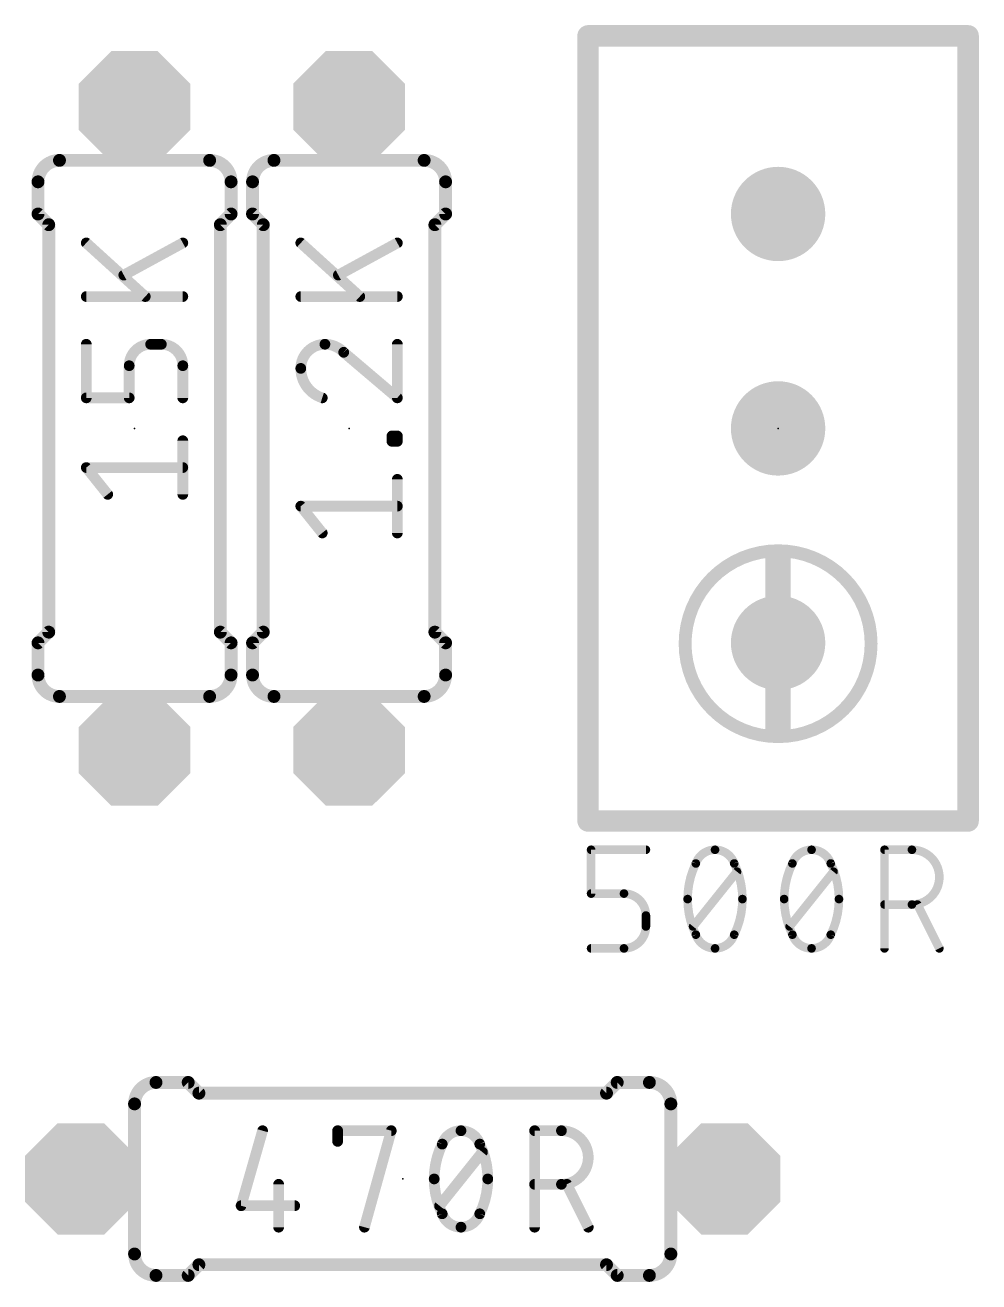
# Model space of a CAD drawing. Extents: x -0.1 to 59.2, y 0 to 90.2.
# Drawn here: x 34.9 to 46.19, y 53.39 to 68.28 of the extents above; entities that cross this region are included whole.
import ezdxf

# ---------------------------------------------------------------- set-up
doc = ezdxf.new("R2010")
doc.units = 0
for name, color, linetype in [('17', 110, 'CONTINUOUS'), ('21', 253, 'CONTINUOUS'), ('23', 53, 'CONTINUOUS'), ('27', 253, 'CONTINUOUS'), ('51', 253, 'CONTINUOUS')]:
    doc.layers.add(name, color=color, linetype=linetype)

# ---------------------------------------------------------------- blocks, each defined once
blk = doc.blocks.new('RECT')
blk.add_solid([(-0.5, -0.5), (0.5, -0.5), (-0.5, 0.5), (0.5, 0.5)])
blk = doc.blocks.new('ROUNDP')
at = {"const_width": 0.5}
blk.add_lwpolyline([(0, -0.25, 1), (0, 0.25, 1), (0, -0.25)], format="xyb", dxfattribs=at)
blk = doc.blocks.new('OCTAGONP')
at = {"const_width": 0.5}
blk.add_lwpolyline([(-0.25, -0.1036), (-0.25, 0.1036), (-0.1036, 0.25), (0.1036, 0.25), (0.25, 0.1036), (0.25, -0.1036), (0.1036, -0.25), (-0.1036, -0.25), (-0.25, -0.1036), (-0.25, 0.1036)], dxfattribs=at)

msp = doc.modelspace()

# ---------------------------------------------------------------- linework, layer by layer
at = {"layer": '21'}
for points, const_width in [([(41.565, 68.15), (46.065, 68.15)], 0.254), ([(41.565, 58.85), (41.565, 68.15)], 0.254), ([(46.065, 68.15), (46.065, 58.85)], 0.254), ([(35.052, 66.421), (35.052, 66.04)], 0.1524), ([(37.338, 66.421), (37.338, 66.04)], 0.1524), ([(37.592, 66.421), (37.592, 66.04)], 0.1524), ([(39.878, 66.421), (39.878, 66.04)], 0.1524), ([(35.179, 65.913), (35.052, 66.04)], 0.1524), ([(37.211, 65.913), (37.338, 66.04)], 0.1524), ([(37.719, 65.913), (37.592, 66.04)], 0.1524), ([(39.751, 65.913), (39.878, 66.04)], 0.1524), ([(35.179, 61.087), (35.179, 65.913)], 0.1524), ([(37.211, 61.087), (37.211, 65.913)], 0.1524), ([(37.719, 61.087), (37.719, 65.913)], 0.1524), ([(39.751, 61.087), (39.751, 65.913)], 0.1524), ([(35.179, 61.087), (35.052, 60.96)], 0.1524), ([(35.052, 60.579), (35.052, 60.96)], 0.1524), ([(37.211, 61.087), (37.338, 60.96)], 0.1524), ([(37.338, 60.579), (37.338, 60.96)], 0.1524), ([(37.719, 61.087), (37.592, 60.96)], 0.1524), ([(37.592, 60.579), (37.592, 60.96)], 0.1524), ([(39.751, 61.087), (39.878, 60.96)], 0.1524), ([(39.878, 60.579), (39.878, 60.96)], 0.1524), ([(46.065, 58.85), (41.565, 58.85)], 0.254), ([(36.449, 55.753), (36.83, 55.753)], 0.1524), ([(36.957, 55.626), (36.83, 55.753)], 0.1524), ([(41.783, 55.626), (41.91, 55.753)], 0.1524), ([(42.291, 55.753), (41.91, 55.753)], 0.1524), ([(36.957, 55.626), (41.783, 55.626)], 0.1524), ([(36.957, 53.594), (36.83, 53.467)], 0.1524), ([(36.957, 53.594), (41.783, 53.594)], 0.1524), ([(41.783, 53.594), (41.91, 53.467)], 0.1524), ([(36.449, 53.467), (36.83, 53.467)], 0.1524), ([(42.291, 53.467), (41.91, 53.467)], 0.1524)]:
    msp.add_lwpolyline(points, dxfattribs=dict(at, const_width=const_width))
for points, const_width in [([(41.565, 68.2135, 1), (41.565, 68.0865)], 0.127), ([(41.6285, 68.15, 1), (41.5015, 68.15)], 0.127), ([(46.1285, 68.15, 1), (46.0015, 68.15)], 0.127), ([(46.065, 68.0865, 1), (46.065, 68.2135)], 0.127), ([(35.306, 66.675, 0.4142), (35.052, 66.421)], 0.1524), ([(35.306, 66.6369, 1), (35.306, 66.7131)], 0.0762), ([(37.338, 66.421, 0.4142), (37.084, 66.675)], 0.1524), ([(37.084, 66.7131, 1), (37.084, 66.6369)], 0.0762), ([(37.846, 66.675, 0.4142), (37.592, 66.421)], 0.1524), ([(37.846, 66.6369, 1), (37.846, 66.7131)], 0.0762), ([(39.878, 66.421, 0.4142), (39.624, 66.675)], 0.1524), ([(39.624, 66.7131, 1), (39.624, 66.6369)], 0.0762), ([(35.0901, 66.421, 1), (35.0139, 66.421)], 0.0762), ([(35.0139, 66.421, 1), (35.0901, 66.421)], 0.0762), ([(37.3761, 66.421, 1), (37.2999, 66.421)], 0.0762), ([(37.2999, 66.421, 1), (37.3761, 66.421)], 0.0762), ([(37.6301, 66.421, 1), (37.5539, 66.421)], 0.0762), ([(37.5539, 66.421, 1), (37.6301, 66.421)], 0.0762), ([(39.9161, 66.421, 1), (39.8399, 66.421)], 0.0762), ([(39.8399, 66.421, 1), (39.9161, 66.421)], 0.0762), ([(35.0789, 66.0669, 1), (35.0251, 66.0131)], 0.0762), ([(37.3649, 66.0131, 1), (37.3111, 66.0669)], 0.0762), ([(37.6189, 66.0669, 1), (37.5651, 66.0131)], 0.0762), ([(39.9049, 66.0131, 1), (39.8511, 66.0669)], 0.0762), ([(35.0139, 66.04, 1), (35.0901, 66.04)], 0.0762), ([(35.2171, 65.913, 1), (35.1409, 65.913)], 0.0762), ([(35.1521, 65.8861, 1), (35.2059, 65.9399)], 0.0762), ([(37.2491, 65.913, 1), (37.1729, 65.913)], 0.0762), ([(37.1841, 65.9399, 1), (37.2379, 65.8861)], 0.0762), ([(37.2999, 66.04, 1), (37.3761, 66.04)], 0.0762), ([(37.5539, 66.04, 1), (37.6301, 66.04)], 0.0762), ([(37.7571, 65.913, 1), (37.6809, 65.913)], 0.0762), ([(37.6921, 65.8861, 1), (37.7459, 65.9399)], 0.0762), ([(39.7891, 65.913, 1), (39.7129, 65.913)], 0.0762), ([(39.7241, 65.9399, 1), (39.7779, 65.8861)], 0.0762), ([(39.8399, 66.04, 1), (39.9161, 66.04)], 0.0762), ([(43.815, 59.8489, 1), (43.815, 62.0511, 1), (43.815, 59.8489)], 0.1524), ([(35.0901, 60.96, 1), (35.0139, 60.96)], 0.0762), ([(35.1409, 61.087, 1), (35.2171, 61.087)], 0.0762), ([(35.2059, 61.0601, 1), (35.1521, 61.1139)], 0.0762), ([(37.1729, 61.087, 1), (37.2491, 61.087)], 0.0762), ([(37.2379, 61.1139, 1), (37.1841, 61.0601)], 0.0762), ([(37.3761, 60.96, 1), (37.2999, 60.96)], 0.0762), ([(37.6301, 60.96, 1), (37.5539, 60.96)], 0.0762), ([(37.6809, 61.087, 1), (37.7571, 61.087)], 0.0762), ([(37.7459, 61.0601, 1), (37.6921, 61.1139)], 0.0762), ([(39.7129, 61.087, 1), (39.7891, 61.087)], 0.0762), ([(39.7779, 61.1139, 1), (39.7241, 61.0601)], 0.0762), ([(39.9161, 60.96, 1), (39.8399, 60.96)], 0.0762), ([(35.0251, 60.9869, 1), (35.0789, 60.9331)], 0.0762), ([(37.3111, 60.9331, 1), (37.3649, 60.9869)], 0.0762), ([(37.5651, 60.9869, 1), (37.6189, 60.9331)], 0.0762), ([(39.8511, 60.9331, 1), (39.9049, 60.9869)], 0.0762), ([(35.052, 60.579, 0.4142), (35.306, 60.325)], 0.1524), ([(35.0901, 60.579, 1), (35.0139, 60.579)], 0.0762), ([(35.0139, 60.579, 1), (35.0901, 60.579)], 0.0762), ([(37.084, 60.325, 0.4142), (37.338, 60.579)], 0.1524), ([(37.3761, 60.579, 1), (37.2999, 60.579)], 0.0762), ([(37.2999, 60.579, 1), (37.3761, 60.579)], 0.0762), ([(37.592, 60.579, 0.4142), (37.846, 60.325)], 0.1524), ([(37.6301, 60.579, 1), (37.5539, 60.579)], 0.0762), ([(37.5539, 60.579, 1), (37.6301, 60.579)], 0.0762), ([(39.624, 60.325, 0.4142), (39.878, 60.579)], 0.1524), ([(39.9161, 60.579, 1), (39.8399, 60.579)], 0.0762), ([(39.8399, 60.579, 1), (39.9161, 60.579)], 0.0762), ([(35.306, 60.2869, 1), (35.306, 60.3631)], 0.0762), ([(37.084, 60.3631, 1), (37.084, 60.2869)], 0.0762), ([(37.846, 60.2869, 1), (37.846, 60.3631)], 0.0762), ([(39.624, 60.3631, 1), (39.624, 60.2869)], 0.0762), ([(41.565, 58.9135, 1), (41.565, 58.7865)], 0.127), ([(46.065, 58.7865, 1), (46.065, 58.9135)], 0.127), ([(41.5015, 58.85, 1), (41.6285, 58.85)], 0.127), ([(46.0015, 58.85, 1), (46.1285, 58.85)], 0.127), ([(36.449, 55.753, 0.4142), (36.195, 55.499)], 0.1524), ([(36.449, 55.7911, 1), (36.449, 55.7149)], 0.0762), ([(36.449, 55.7149, 1), (36.449, 55.7911)], 0.0762), ([(36.8569, 55.7799, 1), (36.8031, 55.7261)], 0.0762), ([(36.83, 55.7149, 1), (36.83, 55.7911)], 0.0762), ([(41.91, 55.7911, 1), (41.91, 55.7149)], 0.0762), ([(41.9369, 55.7261, 1), (41.8831, 55.7799)], 0.0762), ([(42.545, 55.499, 0.4142), (42.291, 55.753)], 0.1524), ([(42.291, 55.7911, 1), (42.291, 55.7149)], 0.0762), ([(42.291, 55.7149, 1), (42.291, 55.7911)], 0.0762), ([(36.957, 55.6641, 1), (36.957, 55.5879)], 0.0762), ([(36.9301, 55.5991, 1), (36.9839, 55.6529)], 0.0762), ([(41.7561, 55.6529, 1), (41.8099, 55.5991)], 0.0762), ([(41.783, 55.5879, 1), (41.783, 55.6641)], 0.0762), ([(36.1569, 55.499, 1), (36.2331, 55.499)], 0.0762), ([(42.5069, 55.499, 1), (42.5831, 55.499)], 0.0762), ([(36.195, 53.721, 0.4142), (36.449, 53.467)], 0.1524), ([(36.2331, 53.721, 1), (36.1569, 53.721)], 0.0762), ([(42.291, 53.467, 0.4142), (42.545, 53.721)], 0.1524), ([(42.5831, 53.721, 1), (42.5069, 53.721)], 0.0762), ([(36.957, 53.6321, 1), (36.957, 53.5559)], 0.0762), ([(36.9839, 53.5671, 1), (36.9301, 53.6209)], 0.0762), ([(41.8099, 53.6209, 1), (41.7561, 53.5671)], 0.0762), ([(41.783, 53.5559, 1), (41.783, 53.6321)], 0.0762), ([(36.449, 53.5051, 1), (36.449, 53.4289)], 0.0762), ([(36.449, 53.4289, 1), (36.449, 53.5051)], 0.0762), ([(36.8031, 53.4939, 1), (36.8569, 53.4401)], 0.0762), ([(36.83, 53.4289, 1), (36.83, 53.5051)], 0.0762), ([(41.91, 53.5051, 1), (41.91, 53.4289)], 0.0762), ([(41.8831, 53.4401, 1), (41.9369, 53.4939)], 0.0762), ([(42.291, 53.5051, 1), (42.291, 53.4289)], 0.0762), ([(42.291, 53.4289, 1), (42.291, 53.5051)], 0.0762)]:
    msp.add_lwpolyline(points, format="xyb", dxfattribs=dict(at, const_width=const_width))
at = {"layer": '23'}
for p in [(36.195, 63.5), (38.735, 63.5), (43.815, 63.5), (39.37, 54.61)]:
    msp.add_point(p, dxfattribs=at)
at = {"layer": '27'}
for points, const_width in [([(35.6235, 65.6971), (36.322, 65.0621)], 0.127), ([(36.7665, 65.6971), (36.068, 65.3161)], 0.127), ([(38.1635, 65.6971), (38.862, 65.0621)], 0.127), ([(39.3065, 65.6971), (38.608, 65.3161)], 0.127), ([(36.7665, 65.0621), (35.6235, 65.0621)], 0.127), ([(39.3065, 65.0621), (38.1635, 65.0621)], 0.127), ([(35.6235, 63.862), (35.6235, 64.4969)], 0.127), ([(36.5125, 64.4969), (36.3855, 64.4969)], 0.127), ([(38.6715, 64.4017), (39.3065, 63.862)], 0.127), ([(39.3065, 63.862), (39.3065, 64.4969)], 0.127), ([(36.1315, 64.243), (36.1315, 63.862)], 0.127), ([(36.7665, 63.862), (36.7665, 64.243)], 0.127), ([(36.1315, 63.862), (35.6235, 63.862)], 0.127), ([(36.7665, 62.7189), (36.7665, 63.354)], 0.127), ([(39.243, 63.3476), (39.243, 63.4111)], 0.127), ([(39.243, 63.4111), (39.3065, 63.4111)], 0.127), ([(39.3065, 63.4111), (39.3065, 63.3476)], 0.127), ([(39.3065, 63.3476), (39.243, 63.3476)], 0.127), ([(35.8775, 62.7189), (35.6235, 63.0365)], 0.127), ([(35.6235, 63.0365), (36.7665, 63.0365)], 0.127), ([(39.3065, 62.2618), (39.3065, 62.8968)], 0.127), ([(38.4175, 62.2618), (38.1635, 62.5793)], 0.127), ([(38.1635, 62.5793), (39.3065, 62.5793)], 0.127), ([(41.6006, 57.9899), (41.6006, 58.5092)], 0.1016), ([(41.6006, 58.5092), (42.2497, 58.5092)], 0.1016), ([(45.0751, 57.3408), (45.0751, 58.5092)], 0.1016), ([(45.0751, 58.5092), (45.3996, 58.5092)], 0.1016), ([(42.8085, 57.6004), (43.3278, 58.2496)], 0.1016), ([(43.9515, 57.6004), (44.4708, 58.2496)], 0.1016), ([(41.9901, 57.9899), (41.6006, 57.9899)], 0.1016), ([(45.3996, 57.8601), (45.0751, 57.8601)], 0.1016), ([(45.7242, 57.3408), (45.4646, 57.8601)], 0.1016), ([(42.2497, 57.6004), (42.2497, 57.7303)], 0.1016), ([(41.6006, 57.3408), (41.9901, 57.3408)], 0.1016), ([(37.7107, 55.1815), (37.4567, 54.2925)], 0.127), ([(38.5997, 55.0545), (38.5997, 55.1815)], 0.127), ([(38.5997, 55.1815), (39.2347, 55.1815)], 0.127), ([(39.2347, 55.1815), (38.9172, 54.0385)], 0.127), ([(40.9321, 54.0385), (40.9321, 55.1815)], 0.127), ([(40.9321, 55.1815), (41.2496, 55.1815)], 0.127), ([(39.8062, 54.2925), (40.3142, 54.9275)], 0.127), ([(37.9012, 54.5465), (37.9012, 54.0385)], 0.127), ([(41.2496, 54.5465), (40.9321, 54.5465)], 0.127), ([(41.5671, 54.0385), (41.3131, 54.5465)], 0.127), ([(37.4567, 54.2925), (38.0917, 54.2925)], 0.127)]:
    msp.add_lwpolyline(points, dxfattribs=dict(at, const_width=const_width))
for points, const_width in [([(35.6449, 65.7206, 1), (35.6021, 65.6736)], 0.0635), ([(36.7817, 65.6692, 1), (36.7513, 65.725)], 0.0635), ([(38.1849, 65.7206, 1), (38.1421, 65.6736)], 0.0635), ([(39.3217, 65.6692, 1), (39.2913, 65.725)], 0.0635), ([(36.0528, 65.344, 1), (36.0832, 65.2882)], 0.0635), ([(38.5928, 65.344, 1), (38.6232, 65.2882)], 0.0635), ([(35.6235, 65.0939, 1), (35.6235, 65.0303)], 0.0635), ([(36.3006, 65.0386, 1), (36.3434, 65.0856)], 0.0635), ([(36.7665, 65.0303, 1), (36.7665, 65.0939)], 0.0635), ([(38.1635, 65.0939, 1), (38.1635, 65.0303)], 0.0635), ([(38.8406, 65.0386, 1), (38.8834, 65.0856)], 0.0635), ([(39.3065, 65.0303, 1), (39.3065, 65.0939)], 0.0635), ([(35.6553, 64.4969, 1), (35.5917, 64.4969)], 0.0635), ([(36.3855, 64.4969, 0.4142), (36.1315, 64.243)], 0.127), ([(36.3855, 64.5287, 1), (36.3855, 64.4652)], 0.0635), ([(36.3855, 64.4652, 1), (36.3855, 64.5287)], 0.0635), ([(36.5125, 64.5287, 1), (36.5125, 64.4652)], 0.0635), ([(36.7665, 64.243, 0.4142), (36.5125, 64.4969)], 0.127), ([(36.5125, 64.4652, 1), (36.5125, 64.5287)], 0.0635), ([(38.4492, 64.4969, 0.4142), (38.1635, 64.2112)], 0.127), ([(38.4492, 64.5287, 1), (38.4493, 64.4652)], 0.0635), ([(38.6715, 64.4017, 0.2053), (38.4492, 64.4969)], 0.127), ([(38.4492, 64.4652, 1), (38.4492, 64.5287)], 0.0635), ([(38.6921, 64.4259, 1), (38.6509, 64.3775)], 0.0635), ([(39.3383, 64.4969, 1), (39.2747, 64.4969)], 0.0635), ([(38.6485, 64.3798, 1), (38.6945, 64.4236)], 0.0635), ([(36.1633, 64.243, 1), (36.0998, 64.243)], 0.0635), ([(36.0998, 64.243, 1), (36.1633, 64.243)], 0.0635), ([(36.7983, 64.243, 1), (36.7347, 64.243)], 0.0635), ([(36.7347, 64.243, 1), (36.7983, 64.243)], 0.0635), ([(38.1953, 64.2112, 1), (38.1317, 64.2112)], 0.0635), ([(38.1317, 64.2112, 1), (38.1953, 64.2112)], 0.0635), ([(38.1635, 64.2112, 0.3252), (38.4175, 63.862)], 0.127), ([(35.6235, 63.8937, 1), (35.6235, 63.8302)], 0.0635), ([(35.5917, 63.862, 1), (35.6553, 63.862)], 0.0635), ([(36.0998, 63.862, 1), (36.1633, 63.862)], 0.0635), ([(36.1315, 63.8302, 1), (36.1315, 63.8937)], 0.0635), ([(36.7347, 63.862, 1), (36.7983, 63.862)], 0.0635), ([(38.4077, 63.8317, 1), (38.4273, 63.8922)], 0.0635), ([(39.2747, 63.862, 1), (39.3383, 63.862)], 0.0635), ([(39.2859, 63.8378, 1), (39.3271, 63.8861)], 0.0635), ([(36.7983, 63.354, 1), (36.7347, 63.354)], 0.0635), ([(39.2748, 63.4111, 1), (39.2112, 63.4111)], 0.0635), ([(39.243, 63.4429, 1), (39.243, 63.3794)], 0.0635), ([(39.3383, 63.4111, 1), (39.2747, 63.4111)], 0.0635), ([(39.3065, 63.3794, 1), (39.3065, 63.4429)], 0.0635), ([(39.2112, 63.3476, 1), (39.2748, 63.3476)], 0.0635), ([(39.243, 63.3794, 1), (39.243, 63.3158)], 0.0635), ([(39.2747, 63.3476, 1), (39.3383, 63.3476)], 0.0635), ([(39.3065, 63.3158, 1), (39.3065, 63.3794)], 0.0635), ([(35.6483, 63.0563, 1), (35.5987, 63.0166)], 0.0635), ([(35.6235, 63.0682, 1), (35.6235, 63.0047)], 0.0635), ([(36.7665, 63.0047, 1), (36.7665, 63.0682)], 0.0635), ([(39.3383, 62.8968, 1), (39.2747, 62.8968)], 0.0635), ([(35.8527, 62.6991, 1), (35.9023, 62.7388)], 0.0635), ([(36.7347, 62.7189, 1), (36.7983, 62.7189)], 0.0635), ([(38.1883, 62.5991, 1), (38.1387, 62.5594)], 0.0635), ([(38.1635, 62.611, 1), (38.1635, 62.5475)], 0.0635), ([(39.3065, 62.5475, 1), (39.3065, 62.611)], 0.0635), ([(38.3927, 62.2419, 1), (38.4423, 62.2816)], 0.0635), ([(39.2747, 62.2618, 1), (39.3383, 62.2618)], 0.0635), ([(41.626, 58.5092, 1), (41.5752, 58.5092)], 0.0508), ([(41.6006, 58.5346, 1), (41.6006, 58.4838)], 0.0508), ([(42.2497, 58.4838, 1), (42.2497, 58.5346)], 0.0508), ([(43.0682, 58.5092, 0.3205), (42.841, 58.3469)], 0.1016), ([(43.2954, 58.3469, 0.3205), (43.0682, 58.5092)], 0.1016), ([(43.0682, 58.5346, 1), (43.0682, 58.4838)], 0.0508), ([(43.0682, 58.4838, 1), (43.0682, 58.5346)], 0.0508), ([(44.2112, 58.5092, 0.3205), (43.984, 58.3469)], 0.1016), ([(44.4384, 58.3469, 0.3205), (44.2112, 58.5092)], 0.1016), ([(44.2112, 58.5346, 1), (44.2112, 58.4838)], 0.0508), ([(44.2112, 58.4838, 1), (44.2112, 58.5346)], 0.0508), ([(45.1005, 58.5092, 1), (45.0497, 58.5092)], 0.0508), ([(45.0751, 58.5346, 1), (45.0751, 58.4838)], 0.0508), ([(45.3996, 57.8601, 1), (45.3996, 58.5092)], 0.1016), ([(45.3996, 58.5346, 1), (45.3996, 58.4838)], 0.0508), ([(45.3996, 58.4838, 1), (45.3996, 58.5346)], 0.0508), ([(42.841, 58.3469, 0.1139), (42.7436, 57.925)], 0.1016), ([(42.817, 58.3552, 1), (42.865, 58.3387)], 0.0508), ([(42.8638, 58.3358, 1), (42.8182, 58.3581)], 0.0508), ([(43.3182, 58.3581, 1), (43.2725, 58.3358)], 0.0508), ([(43.3927, 57.925, 0.1139), (43.2954, 58.3469)], 0.1016), ([(43.2714, 58.3387, 1), (43.3194, 58.3552)], 0.0508), ([(43.984, 58.3469, 0.1139), (43.8866, 57.925)], 0.1016), ([(43.96, 58.3552, 1), (44.008, 58.3387)], 0.0508), ([(44.0068, 58.3358, 1), (43.9612, 58.3581)], 0.0508), ([(44.4612, 58.3581, 1), (44.4155, 58.3358)], 0.0508), ([(44.5357, 57.925, 0.1139), (44.4384, 58.3469)], 0.1016), ([(44.4143, 58.3387, 1), (44.4624, 58.3552)], 0.0508), ([(43.3477, 58.2337, 1), (43.308, 58.2654)], 0.0508), ([(44.4907, 58.2337, 1), (44.451, 58.2654)], 0.0508), ([(41.6006, 58.0153, 1), (41.6006, 57.9645)], 0.0508), ([(41.5752, 57.9899, 1), (41.626, 57.9899)], 0.0508), ([(42.2497, 57.7303, 0.4142), (41.9901, 57.9899)], 0.1016), ([(41.9901, 58.0153, 1), (41.9901, 57.9645)], 0.0508), ([(41.9901, 57.9645, 1), (41.9901, 58.0153)], 0.0508), ([(42.7436, 57.925, 0.1139), (42.841, 57.5031)], 0.1016), ([(42.769, 57.925, 1), (42.7182, 57.925)], 0.0508), ([(42.7182, 57.925, 1), (42.769, 57.925)], 0.0508), ([(43.2954, 57.5031, 0.1139), (43.3927, 57.925)], 0.1016), ([(43.4181, 57.925, 1), (43.3673, 57.925)], 0.0508), ([(43.3673, 57.925, 1), (43.4181, 57.925)], 0.0508), ([(43.8866, 57.925, 0.1139), (43.984, 57.5031)], 0.1016), ([(43.912, 57.925, 1), (43.8612, 57.925)], 0.0508), ([(43.8612, 57.925, 1), (43.912, 57.925)], 0.0508), ([(44.4384, 57.5031, 0.1139), (44.5357, 57.925)], 0.1016), ([(44.5611, 57.925, 1), (44.5103, 57.925)], 0.0508), ([(44.5103, 57.925, 1), (44.5611, 57.925)], 0.0508), ([(45.0751, 57.8855, 1), (45.0751, 57.8347)], 0.0508), ([(45.3996, 57.8855, 1), (45.3996, 57.8347)], 0.0508), ([(45.3996, 57.8347, 1), (45.3996, 57.8855)], 0.0508), ([(45.4873, 57.8714, 1), (45.4418, 57.8487)], 0.0508), ([(42.2751, 57.7303, 1), (42.2243, 57.7303)], 0.0508), ([(41.9901, 57.3408, 0.4142), (42.2497, 57.6004)], 0.1016), ([(42.2243, 57.7303, 1), (42.2751, 57.7303)], 0.0508), ([(42.2751, 57.6004, 1), (42.2243, 57.6004)], 0.0508), ([(42.2243, 57.6004, 1), (42.2751, 57.6004)], 0.0508), ([(42.7887, 57.6163, 1), (42.8284, 57.5846)], 0.0508), ([(43.9317, 57.6163, 1), (43.9714, 57.5846)], 0.0508), ([(42.841, 57.5031, 0.3205), (43.0682, 57.3408)], 0.1016), ([(42.865, 57.5113, 1), (42.817, 57.4948)], 0.0508), ([(42.8182, 57.4919, 1), (42.8638, 57.5142)], 0.0508), ([(43.0682, 57.3408, 0.3205), (43.2954, 57.5031)], 0.1016), ([(43.2725, 57.5142, 1), (43.3182, 57.4919)], 0.0508), ([(43.3194, 57.4948, 1), (43.2713, 57.5113)], 0.0508), ([(43.984, 57.5031, 0.3205), (44.2112, 57.3408)], 0.1016), ([(44.008, 57.5113, 1), (43.96, 57.4948)], 0.0508), ([(43.9612, 57.4919, 1), (44.0068, 57.5142)], 0.0508), ([(44.2112, 57.3408, 0.3205), (44.4384, 57.5031)], 0.1016), ([(44.4155, 57.5142, 1), (44.4612, 57.4919)], 0.0508), ([(44.4624, 57.4948, 1), (44.4143, 57.5113)], 0.0508), ([(41.6006, 57.3662, 1), (41.6006, 57.3154)], 0.0508), ([(41.9901, 57.3662, 1), (41.9901, 57.3154)], 0.0508), ([(41.9901, 57.3154, 1), (41.9901, 57.3662)], 0.0508), ([(43.0682, 57.3662, 1), (43.0682, 57.3154)], 0.0508), ([(43.0682, 57.3154, 1), (43.0682, 57.3662)], 0.0508), ([(44.2112, 57.3662, 1), (44.2112, 57.3154)], 0.0508), ([(44.2112, 57.3154, 1), (44.2112, 57.3662)], 0.0508), ([(45.0497, 57.3408, 1), (45.1005, 57.3408)], 0.0508), ([(45.7015, 57.3294, 1), (45.7469, 57.3522)], 0.0508), ([(37.7412, 55.1728, 1), (37.6802, 55.1902)], 0.0635), ([(38.5997, 55.2133, 1), (38.5997, 55.1497)], 0.0635), ([(38.6315, 55.1815, 1), (38.568, 55.1815)], 0.0635), ([(39.2653, 55.173, 1), (39.2041, 55.19)], 0.0635), ([(39.2347, 55.1497, 1), (39.2347, 55.2133)], 0.0635), ([(40.0602, 55.1815, 0.3205), (39.838, 55.0228)], 0.127), ([(40.2825, 55.0228, 0.3205), (40.0602, 55.1815)], 0.127), ([(40.0602, 55.2133, 1), (40.0602, 55.1497)], 0.0635), ([(40.0602, 55.1497, 1), (40.0602, 55.2133)], 0.0635), ([(40.9321, 55.2133, 1), (40.9321, 55.1497)], 0.0635), ([(40.9639, 55.1815, 1), (40.9004, 55.1815)], 0.0635), ([(41.2496, 54.5465, 1), (41.2496, 55.1815)], 0.127), ([(41.2496, 55.2133, 1), (41.2496, 55.1497)], 0.0635), ([(41.2496, 55.1497, 1), (41.2496, 55.2133)], 0.0635), ([(38.568, 55.0545, 1), (38.6315, 55.0545)], 0.0635), ([(39.838, 55.0228, 0.1139), (39.7427, 54.61)], 0.127), ([(39.8665, 55.0088, 1), (39.8094, 55.0367)], 0.0635), ([(40.311, 55.0367, 1), (40.2539, 55.0088)], 0.0635), ([(40.3777, 54.61, 0.1139), (40.2825, 55.0228)], 0.127), ([(39.8079, 55.033, 1), (39.868, 55.0125)], 0.0635), ([(40.2524, 55.0125, 1), (40.3125, 55.033)], 0.0635), ([(40.339, 54.9077, 1), (40.2894, 54.9473)], 0.0635), ([(39.7427, 54.61, 0.1139), (39.838, 54.1973)], 0.127), ([(39.7745, 54.61, 1), (39.711, 54.61)], 0.0635), ([(39.711, 54.61, 1), (39.7745, 54.61)], 0.0635), ([(40.2825, 54.1973, 0.1139), (40.3777, 54.61)], 0.127), ([(40.4095, 54.61, 1), (40.346, 54.61)], 0.0635), ([(40.346, 54.61, 1), (40.4095, 54.61)], 0.0635), ([(37.933, 54.5465, 1), (37.8695, 54.5465)], 0.0635), ([(40.9321, 54.5783, 1), (40.9321, 54.5147)], 0.0635), ([(41.2496, 54.5783, 1), (41.2496, 54.5147)], 0.0635), ([(41.2496, 54.5147, 1), (41.2496, 54.5783)], 0.0635), ([(41.3415, 54.5607, 1), (41.2847, 54.5323)], 0.0635), ([(37.4567, 54.3243, 1), (37.4567, 54.2608)], 0.0635), ([(38.0917, 54.2608, 1), (38.0917, 54.3243)], 0.0635), ([(39.7814, 54.3123, 1), (39.831, 54.2727)], 0.0635), ([(37.4262, 54.3012, 1), (37.4872, 54.2838)], 0.0635), ([(39.868, 54.2075, 1), (39.8079, 54.187)], 0.0635), ([(39.838, 54.1973, 0.3205), (40.0602, 54.0385)], 0.127), ([(39.8094, 54.1833, 1), (39.8665, 54.2112)], 0.0635), ([(40.0602, 54.0385, 0.3205), (40.2825, 54.1973)], 0.127), ([(40.2539, 54.2112, 1), (40.311, 54.1833)], 0.0635), ([(40.3125, 54.187, 1), (40.2524, 54.2075)], 0.0635), ([(37.8695, 54.0385, 1), (37.933, 54.0385)], 0.0635), ([(38.8866, 54.047, 1), (38.9478, 54.03)], 0.0635), ([(40.0602, 54.0703, 1), (40.0602, 54.0067)], 0.0635), ([(40.0602, 54.0067, 1), (40.0602, 54.0703)], 0.0635), ([(40.9004, 54.0385, 1), (40.9639, 54.0385)], 0.0635), ([(41.5387, 54.0243, 1), (41.5955, 54.0527)], 0.0635)]:
    msp.add_lwpolyline(points, format="xyb", dxfattribs=dict(at, const_width=const_width))
at = {"layer": '51'}
for points, const_width in [([(36.195, 67.31), (36.195, 66.929)], 0.6096), ([(38.735, 67.31), (38.735, 66.929)], 0.6096), ([(35.306, 66.675), (37.084, 66.675)], 0.1524), ([(37.846, 66.675), (39.624, 66.675)], 0.1524), ([(35.306, 60.325), (37.084, 60.325)], 0.1524), ([(36.195, 60.071), (36.195, 59.69)], 0.6096), ([(37.846, 60.325), (39.624, 60.325)], 0.1524), ([(38.735, 60.071), (38.735, 59.69)], 0.6096), ([(36.195, 55.499), (36.195, 53.721)], 0.1524), ([(42.545, 55.499), (42.545, 53.721)], 0.1524), ([(35.941, 54.61), (35.56, 54.61)], 0.6096), ([(43.18, 54.61), (42.799, 54.61)], 0.6096)]:
    msp.add_lwpolyline(points, dxfattribs=dict(at, const_width=const_width))
for points, const_width in [([(36.3474, 67.31, 1), (36.0426, 67.31)], 0.3048), ([(38.8874, 67.31, 1), (38.5826, 67.31)], 0.3048), ([(36.0426, 66.929, 1), (36.3474, 66.929)], 0.3048), ([(38.5826, 66.929, 1), (38.8874, 66.929)], 0.3048), ([(35.306, 66.7131, 1), (35.306, 66.6369)], 0.0762), ([(37.084, 66.6369, 1), (37.084, 66.7131)], 0.0762), ([(37.846, 66.7131, 1), (37.846, 66.6369)], 0.0762), ([(39.624, 66.6369, 1), (39.624, 66.7131)], 0.0762), ([(35.306, 60.3631, 1), (35.306, 60.2869)], 0.0762), ([(36.3474, 60.071, 1), (36.0426, 60.071)], 0.3048), ([(37.084, 60.2869, 1), (37.084, 60.3631)], 0.0762), ([(37.846, 60.3631, 1), (37.846, 60.2869)], 0.0762), ([(38.8874, 60.071, 1), (38.5826, 60.071)], 0.3048), ([(39.624, 60.2869, 1), (39.624, 60.3631)], 0.0762), ([(36.0426, 59.69, 1), (36.3474, 59.69)], 0.3048), ([(38.5826, 59.69, 1), (38.8874, 59.69)], 0.3048), ([(36.2331, 55.499, 1), (36.1569, 55.499)], 0.0762), ([(42.5831, 55.499, 1), (42.5069, 55.499)], 0.0762), ([(35.56, 54.7624, 1), (35.56, 54.4576)], 0.3048), ([(35.941, 54.4576, 1), (35.941, 54.7624)], 0.3048), ([(42.799, 54.7624, 1), (42.799, 54.4576)], 0.3048), ([(43.18, 54.4576, 1), (43.18, 54.7624)], 0.3048), ([(36.1569, 53.721, 1), (36.2331, 53.721)], 0.0762), ([(42.5069, 53.721, 1), (42.5831, 53.721)], 0.0762)]:
    msp.add_lwpolyline(points, format="xyb", dxfattribs=dict(at, const_width=const_width))

# ---------------------------------------------------------------- block references
at = {"layer": '17', "xscale": 1.3208, "yscale": 1.3208}
for p, rotation in [((36.195, 67.31), 270), ((36.195, 67.31), 270), ((38.735, 67.31), 270), ((38.735, 67.31), 270), ((36.195, 59.69), 270), ((36.195, 59.69), 270), ((38.735, 59.69), 270), ((38.735, 59.69), 270), ((35.56, 54.61), 180), ((35.56, 54.61), 180), ((43.18, 54.61), 180), ((43.18, 54.61), 180)]:
    msp.add_blockref('OCTAGONP', p, dxfattribs=dict(at, rotation=rotation))
at = {"layer": '17', "xscale": 1.1176, "yscale": 1.1176}
for p in [(43.815, 66.04), (43.815, 66.04), (43.815, 63.5), (43.815, 63.5), (43.815, 60.96), (43.815, 60.96)]:
    msp.add_blockref('ROUNDP', p, dxfattribs=at)
at = {"layer": '51', "xscale": 0.254, "yscale": 0.6096}
for p, rotation in [((36.195, 66.802), 270), ((38.735, 66.802), 270), ((36.195, 60.198), 270), ((38.735, 60.198), 270), ((36.068, 54.61), 180), ((42.672, 54.61), 180)]:
    msp.add_blockref('RECT', p, dxfattribs=dict(at, rotation=rotation))
at = {"layer": '51', "xscale": 0.3, "yscale": 2.1}
msp.add_blockref('RECT', (43.815, 60.95), dxfattribs=at)

doc.saveas('drawing.dxf')
